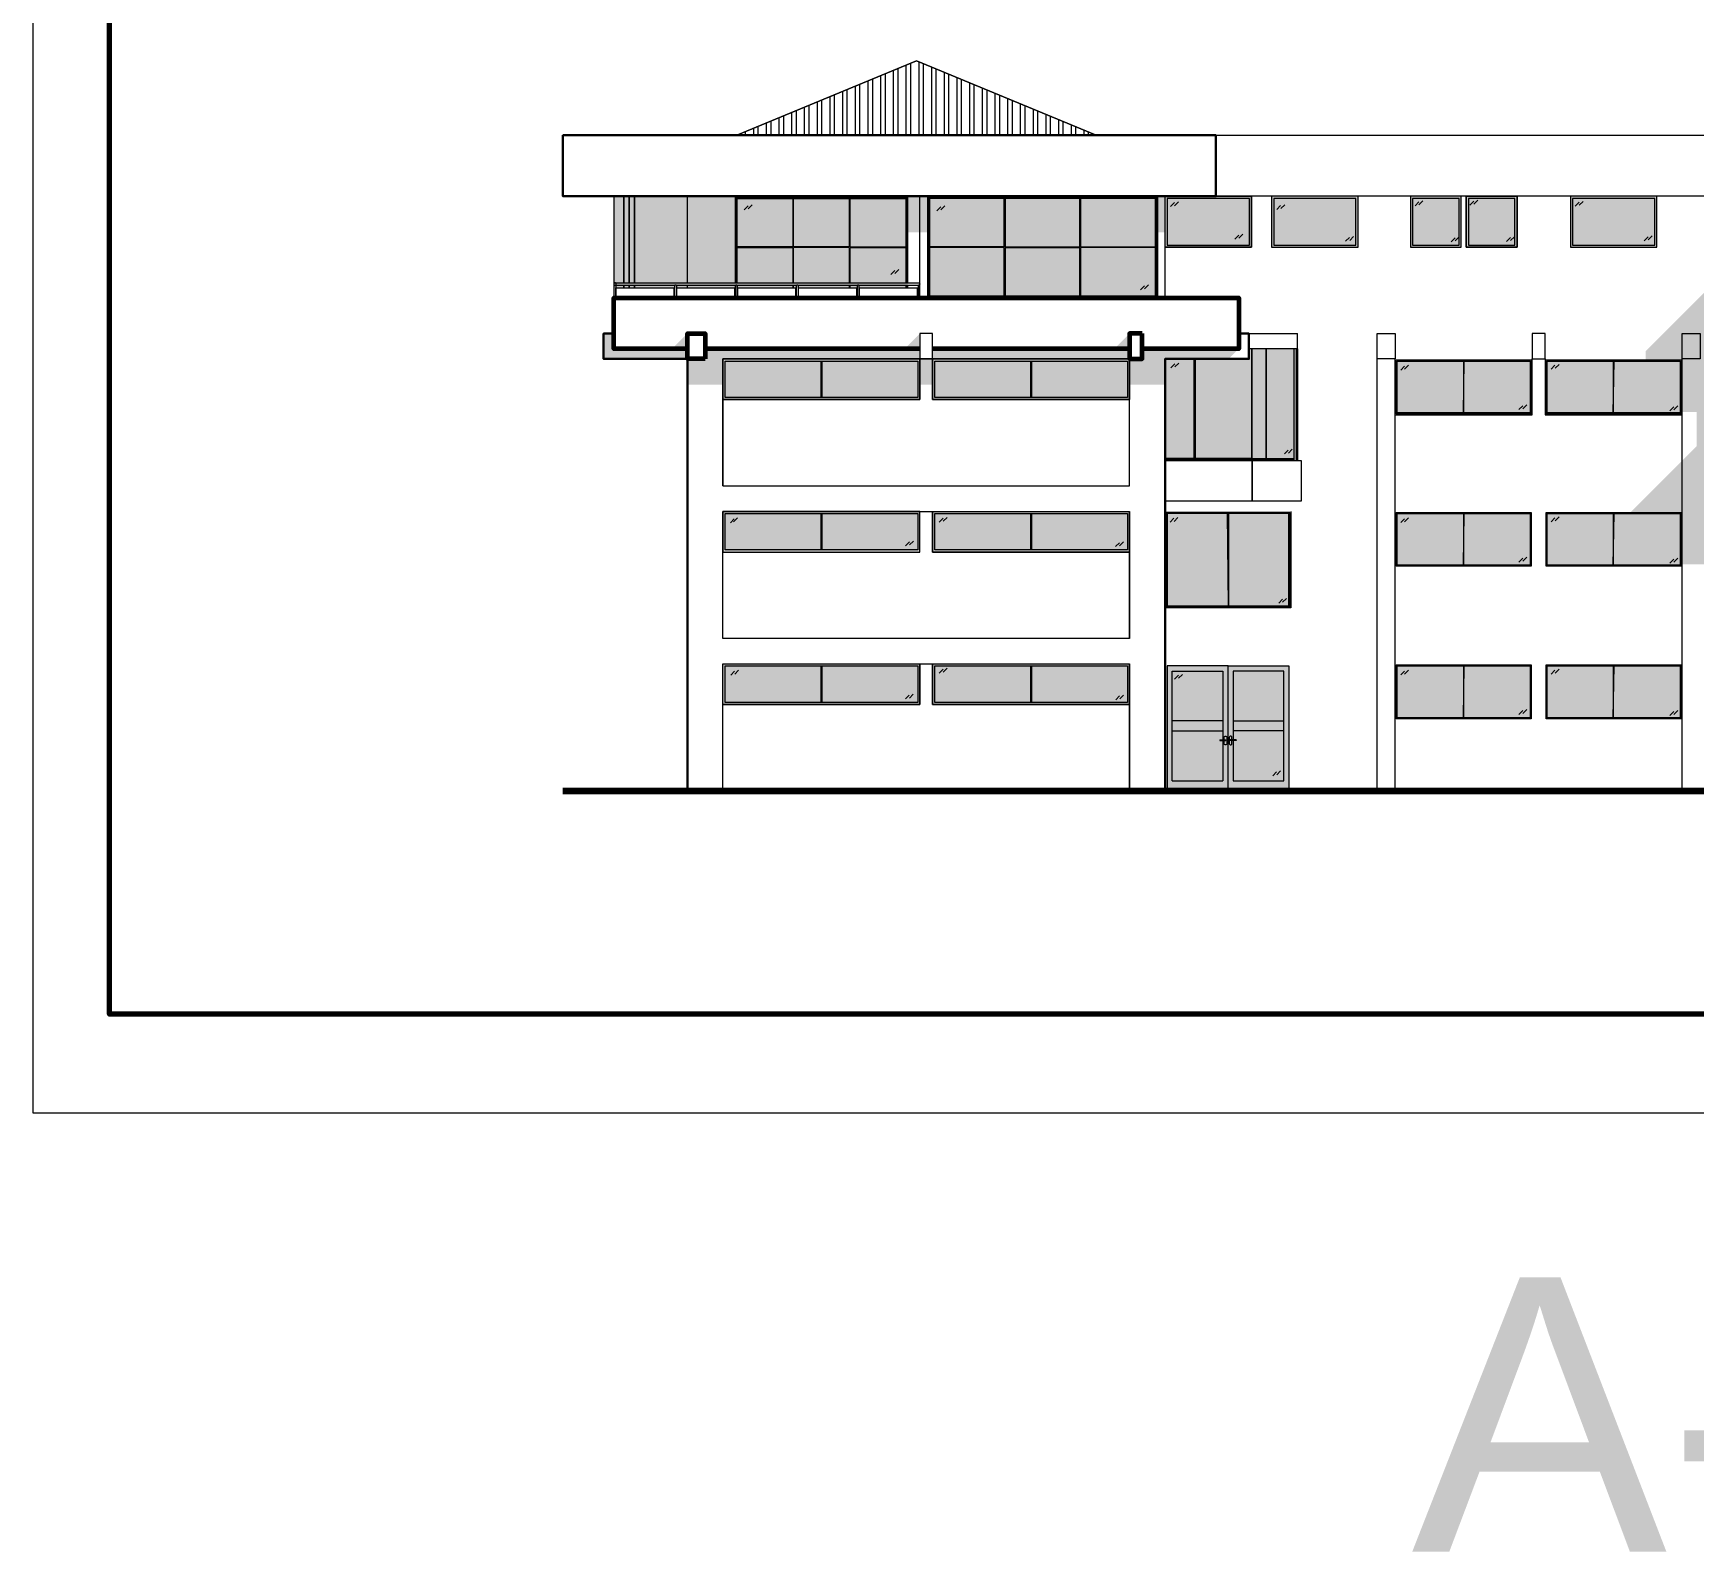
# Model space of a CAD drawing. Header units: inches. Extents: x 140 to 978, y -82 to 38.
# Drawn here: x 748.4 to 781.07, y -81.6 to -51.73 of the extents above; entities that cross this region are included whole.
import ezdxf

# ---------------------------------------------------------------- set-up
doc = ezdxf.new("R2010")
doc.units = ezdxf.units.IN
doc.header["$MEASUREMENT"] = 0
for name, color, linetype, lineweight in [('UNSAAC CUBIERTAS', 22, 'Continuous', 0), ('UNSAAC- ROTULO', 7, 'Continuous', 60), ('UNSAAC-FACHADA (1ER PLANOTYTY', 20, 'Continuous', 60), ('UNSAAC-FACHADA(2DO PLANO)', 7, 'Continuous', 30), ('UNSAAC-LINEA 0.00', 251, 'Continuous', 0), ('UNSAAC-MUEBLE', 254, 'Continuous', 0), ('UNSAAC-SOMBRA', 5, 'Continuous', 0), ('UNSAAC-TEXTOS', 250, 'Continuous', 0), ('UNSAAC-TEXTURAS', 250, 'Continuous', 0), ('UNSAAC-VARIOS', 30, 'Continuous', 0), ('UNSAAC-VIDRIO', 150, 'Continuous', 30)]:
    doc.layers.add(name, color=color, linetype=linetype, lineweight=lineweight)
doc.styles.get("Standard").update_dxf_attribs({"font": 'arial.ttf'})
pattern_1 = [(37.5, (-344.074532, 0.14547), (-0.00062993358, 0.0192682377), [0, -0.0152, 0, -0.017, 0, -0.01625]), (7.5, (-344.074532, 0.14547), (0.01769776705, 0.02822146065), [0, -0.0082, 0, -0.0137, 0, -0.00525]), (327.5, (-344.086832, 0.14547), (0.03114141862, 5.659054e-05), [0, -0.005, 0, -0.018, 0, -0.0235]), (317.5, (-344.086832, 0.14547), (0.03006126605, 0.00877675565), [0, -0.0025, 0, -0.0118, 0, -0.0135])]
pattern_2 = [(37.5, (-8.997555, 0), (-0.0009449004, 0.02890235654), [0, -0.0228, 0, -0.0255, 0, -0.024375]), (7.5, (-8.997555, 0), (0.0265466506, 0.042332191), [0, -0.0123, 0, -0.02055, 0, -0.007875]), (327.5, (-9.016005, 0), (0.0467121279, 8.48858e-05), [0, -0.0075, 0, -0.027, 0, -0.03525]), (317.5, (-9.016005, 0), (0.045091899, 0.0131651335), [0, -0.00375, 0, -0.0177, 0, -0.02025])]

msp = doc.modelspace()

# ---------------------------------------------------------------- hatches: boundary and pattern name
at = {"layer": 'UNSAAC CUBIERTAS'}
h = msp.add_hatch(dxfattribs=at)
h.set_pattern_fill('STEEL', color=256, scale=2, angle=225, style=0)
h.set_pattern_definition([(270, (534.07388, -97.26068), (0.25, -6e-17), []), (270, (534.16227, -97.34907), (0.25, -6e-17), [])])
h.paths.add_polyline_path([(765.774, -52.271), (762.238, -53.735), (769.309, -53.735)])
h.paths.add_polyline_path([(790.067, -52.286), (786.569, -53.735), (793.565, -53.735)])
at = {"layer": 'UNSAAC-LINEA 0.00', "lineweight": 13}
h = msp.add_hatch(color=256, dxfattribs=at)
h.dxf.hatch_style = 1
h.set_gradient(color1=(230, 240, 249), color2=(251, 252, 254), name='HEMISPHERICAL')
h.paths.add_polyline_path([(765.604, -56.735), (759.817, -56.735), (759.817, -54.935), (765.604, -54.935)])
h.paths.add_polyline_path([(770.517, -56.935), (765.991, -56.935), (765.991, -54.935), (770.517, -54.935)])
h = msp.add_hatch(color=256, dxfattribs=at)
h.dxf.hatch_style = 1
h.set_gradient(color1=(230, 240, 249), color2=(251, 252, 254), name='HEMISPHERICAL')
h.paths.add_polyline_path([(766.092, -58.135), (769.967, -58.135), (769.967, -58.935), (766.092, -58.935)])
h.paths.add_polyline_path([(765.842, -58.935), (761.967, -58.935), (761.967, -58.135), (765.842, -58.135)])
h = msp.add_hatch(color=256, dxfattribs=at)
h.dxf.hatch_style = 1
h.set_gradient(color1=(230, 240, 249), color2=(251, 252, 254), name='HEMISPHERICAL')
h.paths.add_polyline_path([(765.842, -61.135), (761.967, -61.135), (761.967, -61.935), (765.842, -61.935)])
h.paths.add_polyline_path([(769.967, -61.935), (766.092, -61.935), (766.092, -61.135), (769.967, -61.135)])
h = msp.add_hatch(color=256, dxfattribs=at)
h.dxf.hatch_style = 1
h.set_gradient(color1=(230, 240, 249), color2=(251, 252, 254), name='HEMISPHERICAL')
h.paths.add_polyline_path([(770.688, -63.014), (773.121, -63.014), (773.121, -61.156), (770.688, -61.156)])
h = msp.add_hatch(color=256, dxfattribs=at)
h.dxf.hatch_style = 1
h.set_gradient(color1=(230, 240, 249), color2=(251, 252, 254), name='HEMISPHERICAL')
h.paths.add_polyline_path([(766.092, -64.135), (769.967, -64.135), (769.967, -64.935), (766.092, -64.935)])
h.paths.add_polyline_path([(765.842, -64.935), (761.967, -64.935), (761.967, -64.135), (765.842, -64.135)])
h = msp.add_hatch(color=256, dxfattribs=at)
h.dxf.hatch_style = 1
h.set_gradient(color1=(230, 240, 249), color2=(251, 252, 254), name='HEMISPHERICAL')
h.paths.add_polyline_path([(773.102, -66.635), (770.707, -66.635), (770.707, -64.175), (773.102, -64.175)])
at = {"layer": 'UNSAAC-SOMBRA', "ltscale": 0.5}
h = msp.add_hatch(dxfattribs=at)
h.set_pattern_fill('AR-SAND', color=256, scale=0.015, style=0)
h.set_pattern_definition(pattern_2)
h.paths.add_polyline_path([(780.124, -57.978), (780.124, -59.178), (781.124, -59.178), (781.124, -59.853), (784.042, -56.935), (785.367, -56.935), (785.367, -54.935), (784.367, -54.935), (784.367, -53.735)])
h = msp.add_hatch(dxfattribs=at)
h.set_pattern_fill('AR-SAND', color=256, scale=0.015, style=0)
h.set_pattern_definition(pattern_2)
h.paths.add_polyline_path([(770.667, -54.935), (770.667, -55.645), (759.817, -55.645), (759.817, -54.935)])
h = msp.add_hatch(dxfattribs=at)
h.set_pattern_fill('AR-SAND', color=256, scale=0.015, style=0)
h.set_pattern_definition(pattern_2)
h.paths.add_polyline_path([(781.299, -62.378), (781.649, -62.378), (781.649, -66.635), (785.367, -66.635), (785.367, -58.135), (783.717, -58.135), (783.717, -57.635), (784.042, -57.635), (784.042, -56.935), (779.799, -61.178), (779.799, -62.178), (781.299, -62.178)])
h = msp.add_hatch(dxfattribs=at)
h.set_pattern_fill('AR-SAND', color=256, scale=0.015, style=0)
h.set_pattern_definition(pattern_2)
h.paths.add_polyline_path([(759.817, -57.935), (759.817, -57.635), (759.617, -57.635), (759.617, -58.135), (761.267, -58.135), (761.267, -58.66), (761.285, -58.642), (765.135, -58.642), (765.135, -58.842), (765.385, -58.842), (765.585, -58.642), (769.26, -58.642), (769.26, -58.842), (769.61, -58.842), (769.81, -58.642), (770.667, -58.642), (770.667, -58.135), (771.917, -58.135), (772.117, -57.935), (770.217, -57.935), (770.217, -58.135), (769.967, -58.135), (769.967, -57.635), (769.667, -57.935), (766.092, -57.935), (766.092, -58.135), (765.842, -58.135), (765.842, -57.635), (765.542, -57.935), (761.617, -57.935), (761.617, -58.135), (761.267, -58.135), (761.267, -57.635), (760.967, -57.935)])
at = {"layer": 'UNSAAC-TEXTURAS', "ltscale": 0.5}
h = msp.add_hatch(dxfattribs=at)
h.set_pattern_fill('AR-SAND', color=256, scale=0.01, style=0)
h.set_pattern_definition(pattern_1)
h.paths.add_polyline_path([(768.815, -56.66), (768.818, -56.648), (768.818, -56.648), (768.815, -56.65)])
h = msp.add_hatch(dxfattribs=at)
h.set_pattern_fill('AR-SAND', color=256, scale=0.01, style=0)
h.set_pattern_definition(pattern_1)
h.paths.add_polyline_path([(768.815, -56.673), (768.815, -56.682), (768.821, -56.682), (768.823, -56.679), (768.824, -56.679), (768.818, -56.673)])
h = msp.add_hatch(dxfattribs=at)
h.set_pattern_fill('AR-SAND', color=256, scale=0.01, style=0)
h.set_pattern_definition(pattern_1)
h.paths.add_polyline_path([(768.821, -56.682), (768.815, -56.682), (768.815, -56.685), (768.817, -56.683)])
h = msp.add_hatch(dxfattribs=at)
h.set_pattern_fill('AR-SAND', color=256, scale=0.01, style=0)
h.set_pattern_definition(pattern_1)
h.paths.add_polyline_path([(768.821, -56.645), (768.818, -56.648), (768.818, -56.648), (768.827, -56.639)])
h = msp.add_hatch(dxfattribs=at)
h.set_pattern_fill('AR-SAND', color=256, scale=0.01, style=0)
h.set_pattern_definition(pattern_1)
h.paths.add_polyline_path([(768.84, -56.685), (768.831, -56.683), (768.831, -56.686)])
h = msp.add_hatch(dxfattribs=at)
h.set_pattern_fill('AR-SAND', color=256, scale=0.01, style=0)
h.set_pattern_definition(pattern_1)
h.paths.add_polyline_path([(768.848, -56.683), (768.84, -56.685), (768.848, -56.685)])
h = msp.add_hatch(dxfattribs=at)
h.set_pattern_fill('AR-SAND', color=256, scale=0.01, style=0)
h.set_pattern_definition(pattern_1)
h.paths.add_polyline_path([(768.852, -56.682), (768.848, -56.683), (768.848, -56.685), (768.849, -56.685)])
h = msp.add_hatch(dxfattribs=at)
h.set_pattern_fill('AR-SAND', color=256, scale=0.01, style=0)
h.set_pattern_definition(pattern_1)
h.paths.add_polyline_path([(768.857, -56.683), (768.856, -56.682), (768.857, -56.687)])
h = msp.add_hatch(dxfattribs=at)
h.set_pattern_fill('AR-SAND', color=256, scale=0.01, style=0)
h.set_pattern_definition(pattern_1)
h.paths.add_polyline_path([(770.041, -56.682), (770.045, -56.686), (770.045, -56.683)])
h = msp.add_hatch(dxfattribs=at)
h.set_pattern_fill('AR-SAND', color=256, scale=0.01, style=0)
h.set_pattern_definition(pattern_1)
h.paths.add_polyline_path([(771.243, -56.683), (771.243, -56.686), (771.245, -56.694), (771.245, -56.685)])
h = msp.add_hatch(dxfattribs=at)
h.set_pattern_fill('AR-SAND', color=256, scale=0.01, style=0)
h.set_pattern_definition(pattern_1)
h.paths.add_polyline_path([(772.437, -56.682), (772.441, -56.686), (772.441, -56.683)])
h = msp.add_hatch(dxfattribs=at)
h.set_pattern_fill('AR-SAND', color=256, scale=0.01, style=0)
h.set_pattern_definition(pattern_1)
h.paths.add_polyline_path([(772.441, -56.683), (772.441, -56.686), (772.443, -56.694), (772.443, -56.685)])
h = msp.add_hatch(dxfattribs=at)
h.set_pattern_fill('AR-SAND', color=256, scale=0.01, style=0)
h.set_pattern_definition(pattern_1)
h.paths.add_polyline_path([(773.635, -56.682), (773.638, -56.686), (773.638, -56.683)])
h = msp.add_hatch(dxfattribs=at)
h.set_pattern_fill('AR-SAND', color=256, scale=0.01, style=0)
h.set_pattern_definition(pattern_1)
h.paths.add_polyline_path([(773.638, -56.683), (773.638, -56.686), (773.641, -56.694), (773.641, -56.685)])
h = msp.add_hatch(dxfattribs=at)
h.set_pattern_fill('AR-SAND', color=256, scale=0.01, style=0)
h.set_pattern_definition(pattern_1)
h.paths.add_polyline_path([(774.814, -56.635), (774.826, -56.639), (774.839, -56.639), (774.839, -56.635)])
h = msp.add_hatch(dxfattribs=at)
h.set_pattern_fill('AR-SAND', color=256, scale=0.01, style=0)
h.set_pattern_definition(pattern_1)
h.paths.add_polyline_path([(774.839, -56.682), (774.833, -56.682), (774.836, -56.683), (774.839, -56.685)])
h = msp.add_hatch(dxfattribs=at)
h.set_pattern_fill('AR-SAND', color=256, scale=0.01, style=0)
h.set_pattern_definition(pattern_1)
h.paths.add_polyline_path([(774.839, -56.66), (774.839, -56.648), (774.835, -56.648)])
h = msp.add_hatch(dxfattribs=at)
h.set_pattern_fill('AR-SAND', color=256, scale=0.01, style=0)
h.set_pattern_definition(pattern_1)
h.paths.add_polyline_path([(779.671, -56.682), (779.665, -56.682), (779.665, -56.685), (779.667, -56.683)])
h = msp.add_hatch(dxfattribs=at)
h.set_pattern_fill('AR-SAND', color=256, scale=0.01, style=0)
h.set_pattern_definition(pattern_1)
h.paths.add_polyline_path([(779.697, -56.683), (779.697, -56.686), (779.7, -56.694), (779.7, -56.685)])
h = msp.add_hatch(dxfattribs=at)
h.set_pattern_fill('AR-SAND', color=256, scale=0.01, style=0)
h.set_pattern_definition(pattern_1)
h.paths.add_polyline_path([(771.255, -56.894), (771.245, -56.894), (771.245, -56.914), (771.255, -56.914)])
h = msp.add_hatch(dxfattribs=at)
h.set_pattern_fill('AR-SAND', color=256, scale=0.01, style=0)
h.set_pattern_definition(pattern_1)
h.paths.add_polyline_path([(768.815, -57.222), (768.815, -57.218), (768.765, -57.218), (768.765, -57.222)])
h = msp.add_hatch(dxfattribs=at)
h.set_pattern_fill('AR-SAND', color=256, scale=0.01, style=0)
h.set_pattern_definition(pattern_1)
h.paths.add_polyline_path([(780.946, -65.63), (780.945, -65.63), (780.945, -65.64), (780.946, -65.64)])
h = msp.add_hatch(dxfattribs=at)
h.set_pattern_fill('AR-SAND', color=256, scale=0.01, style=0)
h.set_pattern_definition(pattern_1)
h.paths.add_polyline_path([(781.003, -65.687), (781.002, -65.686), (781.002, -65.7), (781.003, -65.697)])
at = {"layer": 'UNSAAC-VIDRIO', "ltscale": 2.5}
h = msp.add_hatch(color=256, dxfattribs=at)
h.dxf.hatch_style = 1
h.set_gradient(color1=(230, 240, 249), color2=(251, 252, 254), name='HEMISPHERICAL')
h.paths.add_polyline_path([(772.762, -55.935), (774.462, -55.935), (774.462, -54.935), (772.762, -54.935)])
h.paths.add_polyline_path([(775.492, -55.935), (776.492, -55.935), (776.492, -54.935), (775.492, -54.935)])
h.paths.add_polyline_path([(772.367, -55.935), (770.667, -55.935), (770.667, -54.935), (772.367, -54.935)])
h = msp.add_hatch(color=256, dxfattribs=at)
h.dxf.hatch_style = 1
h.set_gradient(color1=(230, 240, 249), color2=(251, 252, 254), name='HEMISPHERICAL')
h.paths.add_polyline_path([(776.592, -54.935), (777.592, -54.935), (777.592, -55.935), (776.592, -55.935)])
h.paths.add_polyline_path([(778.642, -55.935), (780.342, -55.935), (780.342, -54.935), (778.642, -54.935)])
h = msp.add_hatch(color=256, dxfattribs=at)
h.dxf.hatch_style = 1
h.set_gradient(color1=(230, 240, 249), color2=(251, 252, 254), name='HEMISPHERICAL')
h.paths.add_polyline_path([(773.257, -57.935), (772.317, -57.935), (772.317, -58.135), (770.667, -58.135), (770.667, -60.114), (773.257, -60.114)])
h = msp.add_hatch(color=256, dxfattribs=at)
h.dxf.hatch_style = 1
h.set_gradient(color1=(230, 240, 249), color2=(251, 252, 254), name='HEMISPHERICAL')
h.paths.add_polyline_path([(775.213, -58.156), (777.871, -58.156), (777.871, -59.214), (775.213, -59.214)])
h.paths.add_polyline_path([(778.163, -58.156), (780.821, -58.156), (780.821, -59.214), (778.163, -59.214)])
h = msp.add_hatch(color=256, dxfattribs=at)
h.dxf.hatch_style = 1
h.set_gradient(color1=(230, 240, 249), color2=(251, 252, 254), name='HEMISPHERICAL')
h.paths.add_polyline_path([(775.213, -61.156), (777.871, -61.156), (777.871, -62.214), (775.213, -62.214)])
h.paths.add_polyline_path([(778.163, -61.156), (780.821, -61.156), (780.821, -62.214), (778.163, -62.214)])
h = msp.add_hatch(color=256, dxfattribs=at)
h.dxf.hatch_style = 1
h.set_gradient(color1=(230, 240, 249), color2=(251, 252, 254), name='HEMISPHERICAL')
h.paths.add_polyline_path([(775.213, -64.156), (777.871, -64.156), (777.871, -65.214), (775.213, -65.214)])
h.paths.add_polyline_path([(778.163, -64.156), (780.821, -64.156), (780.821, -65.214), (778.163, -65.214)])

# ---------------------------------------------------------------- linework, layer by layer
at = {"layer": 'UNSAAC CUBIERTAS'}
for p, q in [((762.238, -53.735), (765.774, -52.271)), ((765.774, -52.271), (769.309, -53.735))]:
    msp.add_line(p, q, dxfattribs=at)
msp.add_lwpolyline([(765.774, -52.271), (762.238, -53.735), (769.309, -53.735)], close=True, dxfattribs=at)
at = {"layer": 'UNSAAC- ROTULO', "color": 5, "lineweight": 0, "flags": 128}
msp.add_lwpolyline([(748.395, -27.226), (812.895, -27.226), (812.895, -72.976), (748.395, -72.976)], close=True, dxfattribs=at)
at = {"layer": 'UNSAAC- ROTULO', "lineweight": 70, "flags": 128}
msp.add_lwpolyline([(749.895, -28.276), (811.395, -28.276), (811.395, -71.026), (749.895, -71.026)], close=True, dxfattribs=at)
at = {"layer": 'UNSAAC-FACHADA (1ER PLANOTYTY'}
for points in [[(761.267, -57.935), (759.817, -57.935), (759.817, -56.935), (772.117, -56.935), (772.117, -57.935), (770.217, -57.935)], [(765.842, -57.935), (761.617, -57.935)], [(769.967, -57.935), (766.092, -57.935)]]:
    msp.add_lwpolyline(points, dxfattribs=at)
for points in [[(761.617, -58.135), (761.267, -58.135), (761.267, -57.635), (761.617, -57.635)], [(770.217, -57.635), (769.967, -57.635), (769.967, -58.135), (770.217, -58.135)]]:
    msp.add_lwpolyline(points, close=True, dxfattribs=at)
at = {"layer": 'UNSAAC-FACHADA(2DO PLANO)'}
msp.add_lwpolyline([(758.817, -53.735), (771.667, -53.735), (771.667, -54.935), (758.817, -54.935)], close=True, dxfattribs=at)
for points in [[(759.817, -57.635), (759.617, -57.635), (759.617, -58.135), (761.267, -58.135), (761.267, -66.635)], [(772.117, -57.635), (772.317, -57.635), (772.317, -58.135), (770.667, -58.135), (770.667, -66.635)]]:
    msp.add_lwpolyline(points, dxfattribs=at)
at = {"layer": 'UNSAAC-LINEA 0.00', "lineweight": 13}
for p, q in [((760.017, -56.635), (760.017, -54.935)), ((760.123, -56.635), (760.123, -54.935)), ((760.123, -56.635), (760.123, -54.935)), ((760.229, -56.635), (760.229, -54.935)), ((760.229, -56.635), (760.229, -54.935)), ((761.267, -56.635), (761.267, -54.935)), ((762.204, -54.935), (762.204, -56.635)), ((762.225, -56.635), (762.225, -54.956)), ((762.225, -54.956), (765.583, -54.956)), ((762.245, -55.928), (762.245, -54.976)), ((762.245, -54.976), (763.341, -54.976)), ((763.356, -54.976), (763.341, -54.976)), ((763.341, -54.976), (763.341, -55.928)), ((763.356, -54.976), (764.452, -54.976)), ((763.356, -55.928), (763.356, -54.976)), ((764.467, -54.976), (764.452, -54.976)), ((764.452, -54.976), (764.452, -55.928)), ((764.467, -54.976), (765.563, -54.976)), ((764.467, -55.928), (764.467, -54.976)), ((765.563, -54.976), (765.563, -55.928)), ((765.583, -54.956), (765.583, -56.635)), ((765.604, -56.635), (765.604, -54.935)), ((766.012, -54.956), (766.012, -56.914)), ((770.496, -54.956), (766.012, -54.956)), ((767.503, -54.976), (766.032, -54.976)), ((766.032, -54.976), (766.032, -55.928)), ((767.503, -55.928), (767.503, -54.976)), ((767.503, -54.976), (767.518, -54.976)), ((768.99, -54.976), (767.518, -54.976)), ((767.518, -54.976), (767.518, -55.928)), ((768.99, -55.928), (768.99, -54.976)), ((768.99, -54.976), (769.005, -54.976)), ((770.476, -54.976), (769.005, -54.976)), ((769.005, -54.976), (769.005, -55.928)), ((770.476, -55.928), (770.476, -54.976)), ((770.496, -56.914), (770.496, -54.956)), ((772.326, -55.894), (772.326, -54.976)), ((772.367, -55.935), (772.367, -54.935)), ((772.762, -54.935), (772.762, -55.935)), ((772.803, -54.976), (772.803, -55.894)), ((774.421, -55.894), (774.421, -54.976)), ((774.462, -55.935), (774.462, -54.935)), ((775.492, -54.935), (775.492, -55.935)), ((776.451, -54.976), (775.533, -54.976)), ((775.533, -54.976), (775.533, -55.894)), ((776.451, -55.894), (776.451, -54.976)), ((776.492, -55.935), (776.492, -54.935)), ((776.592, -54.935), (776.592, -55.935)), ((777.551, -54.976), (776.633, -54.976)), ((776.633, -54.976), (776.633, -55.894)), ((777.551, -55.894), (777.551, -54.976)), ((777.592, -55.935), (777.592, -54.935)), ((778.642, -54.935), (778.642, -55.935)), ((780.301, -54.976), (778.683, -54.976)), ((778.683, -54.976), (778.683, -55.894)), ((780.301, -55.894), (780.301, -54.976)), ((780.342, -55.935), (780.342, -54.935)), ((763.341, -55.928), (762.245, -55.928)), ((762.245, -55.928), (762.245, -55.943)), ((762.245, -56.635), (762.245, -55.943)), ((762.245, -55.943), (763.341, -55.943)), ((763.341, -55.943), (763.341, -56.635)), ((764.452, -55.928), (763.356, -55.928)), ((763.356, -56.635), (763.356, -55.943)), ((764.452, -55.943), (763.356, -55.943)), ((764.452, -55.943), (764.452, -56.635)), ((764.467, -55.928), (765.563, -55.928)), ((764.467, -56.635), (764.467, -55.943)), ((764.467, -55.943), (765.563, -55.943)), ((765.563, -55.943), (765.563, -55.928)), ((765.563, -55.943), (765.563, -56.635)), ((767.503, -55.928), (766.032, -55.928)), ((766.032, -55.943), (766.032, -55.928)), ((766.032, -55.943), (766.032, -56.894)), ((767.503, -55.943), (766.032, -55.943)), ((767.503, -56.894), (767.503, -55.943)), ((767.518, -55.928), (768.99, -55.928)), ((767.518, -55.943), (768.99, -55.943)), ((767.518, -55.943), (767.518, -56.894)), ((768.99, -56.894), (768.99, -55.943)), ((769.005, -55.928), (770.476, -55.928)), ((770.476, -55.943), (769.005, -55.943)), ((769.005, -55.943), (769.005, -56.894)), ((770.476, -55.928), (770.476, -55.943)), ((770.476, -56.894), (770.476, -55.943)), ((770.667, -55.935), (772.367, -55.935)), ((770.708, -55.894), (772.326, -55.894)), ((772.762, -55.935), (774.462, -55.935)), ((772.803, -55.894), (774.421, -55.894)), ((775.492, -55.935), (776.492, -55.935)), ((775.533, -55.894), (776.451, -55.894)), ((776.592, -55.935), (777.592, -55.935)), ((776.633, -55.894), (777.551, -55.894)), ((778.642, -55.935), (780.342, -55.935)), ((778.683, -55.894), (780.301, -55.894)), ((759.817, -56.635), (759.817, -56.639)), ((759.817, -56.635), (765.841, -56.635)), ((759.817, -56.639), (759.817, -56.648)), ((759.82, -56.648), (759.817, -56.66)), ((759.817, -56.648), (759.817, -56.66)), ((759.817, -56.66), (759.82, -56.673)), ((759.817, -56.66), (759.817, -56.673)), ((759.817, -56.673), (759.817, -56.682)), ((759.817, -56.682), (759.817, -56.685)), ((759.817, -56.685), (759.819, -56.683)), ((759.817, -56.685), (759.817, -56.935)), ((759.819, -56.683), (759.823, -56.682)), ((759.83, -56.639), (759.82, -56.648)), ((759.82, -56.673), (759.83, -56.682)), ((759.823, -56.682), (759.826, -56.679)), ((759.826, -56.679), (759.827, -56.679)), ((759.842, -56.635), (759.83, -56.639)), ((759.83, -56.682), (759.842, -56.685)), ((759.855, -56.639), (759.842, -56.635)), ((759.842, -56.685), (759.855, -56.682)), ((759.842, -56.685), (759.842, -56.685)), ((759.842, -56.685), (759.842, -56.685)), ((759.864, -56.648), (759.855, -56.639)), ((759.855, -56.682), (759.864, -56.673)), ((759.86, -56.683), (759.86, -56.935)), ((759.86, -56.685), (761.015, -56.685)), ((759.862, -56.735), (761.005, -56.735)), ((759.862, -56.935), (759.862, -56.735)), ((759.867, -56.66), (759.864, -56.648)), ((759.864, -56.673), (759.867, -56.66)), ((760.017, -56.735), (760.017, -56.685)), ((760.123, -56.735), (760.123, -56.685)), ((760.123, -56.735), (760.123, -56.685)), ((760.229, -56.735), (760.229, -56.685)), ((760.229, -56.735), (760.229, -56.685)), ((761.005, -56.935), (761.005, -56.735)), ((761.015, -56.685), (761.017, -56.683)), ((761.015, -56.685), (761.015, -56.935)), ((761.017, -56.683), (761.021, -56.682)), ((761.021, -56.682), (761.024, -56.679)), ((761.024, -56.679), (761.032, -56.677)), ((761.032, -56.677), (761.041, -56.679)), ((761.041, -56.679), (761.044, -56.682)), ((761.044, -56.682), (761.048, -56.683)), ((761.048, -56.683), (761.05, -56.685)), ((761.05, -56.685), (761.05, -56.935)), ((761.05, -56.685), (762.213, -56.685)), ((761.06, -56.735), (762.203, -56.735)), ((761.06, -56.935), (761.06, -56.735)), ((761.267, -56.735), (761.267, -56.685)), ((762.203, -56.935), (762.203, -56.735)), ((762.204, -56.685), (762.204, -56.935)), ((762.213, -56.685), (762.215, -56.683)), ((762.213, -56.685), (762.213, -56.935)), ((762.215, -56.683), (762.219, -56.682)), ((762.219, -56.682), (762.221, -56.679)), ((762.221, -56.679), (762.23, -56.677)), ((762.23, -56.677), (762.239, -56.679)), ((762.239, -56.679), (762.242, -56.682)), ((762.242, -56.682), (762.245, -56.683)), ((762.245, -56.683), (762.248, -56.685)), ((762.248, -56.685), (762.248, -56.935)), ((762.248, -56.685), (763.41, -56.685)), ((762.258, -56.735), (763.4, -56.735)), ((762.258, -56.935), (762.258, -56.735)), ((763.341, -56.685), (763.341, -56.735)), ((763.356, -56.735), (763.356, -56.685)), ((763.4, -56.935), (763.4, -56.735)), ((763.41, -56.685), (763.413, -56.683)), ((763.41, -56.685), (763.41, -56.935)), ((763.413, -56.683), (763.417, -56.682)), ((763.417, -56.682), (763.419, -56.679)), ((763.419, -56.679), (763.428, -56.677)), ((763.428, -56.677), (763.437, -56.679)), ((763.437, -56.679), (763.439, -56.682)), ((763.439, -56.682), (763.443, -56.683)), ((763.443, -56.683), (763.445, -56.685)), ((763.445, -56.685), (763.445, -56.935)), ((763.445, -56.685), (764.608, -56.685)), ((763.455, -56.735), (764.598, -56.735)), ((763.455, -56.935), (763.455, -56.735)), ((764.452, -56.685), (764.452, -56.735)), ((764.467, -56.735), (764.467, -56.685)), ((764.598, -56.935), (764.598, -56.735)), ((764.608, -56.685), (764.611, -56.683)), ((764.608, -56.685), (764.608, -56.935)), ((764.611, -56.683), (764.614, -56.682)), ((764.614, -56.682), (764.617, -56.679)), ((764.617, -56.679), (764.626, -56.677)), ((764.626, -56.677), (764.635, -56.679)), ((764.635, -56.679), (764.637, -56.682)), ((764.637, -56.682), (764.641, -56.683)), ((764.641, -56.683), (764.643, -56.685)), ((764.643, -56.685), (764.643, -56.935)), ((764.643, -56.685), (765.806, -56.685)), ((764.653, -56.735), (765.796, -56.735)), ((764.653, -56.935), (764.653, -56.735)), ((765.563, -56.685), (765.563, -56.735)), ((765.583, -56.685), (765.583, -56.735)), ((765.604, -56.735), (765.604, -56.685)), ((765.796, -56.935), (765.796, -56.735)), ((765.806, -56.685), (765.808, -56.683)), ((765.806, -56.685), (765.806, -56.935)), ((765.808, -56.683), (765.812, -56.682)), ((765.812, -56.682), (765.815, -56.679)), ((765.815, -56.679), (765.824, -56.677)), ((765.824, -56.677), (765.832, -56.679)), ((765.832, -56.679), (765.835, -56.682)), ((765.835, -56.682), (765.839, -56.683)), ((765.839, -56.683), (765.841, -56.685)), ((765.841, -56.66), (765.841, -56.66)), ((765.841, -56.66), (765.841, -56.661)), ((759.842, -56.935), (759.842, -56.935)), ((759.842, -56.935), (759.842, -56.935)), ((762.258, -56.894), (762.248, -56.894)), ((762.258, -56.914), (762.248, -56.914)), ((763.41, -56.894), (763.4, -56.894)), ((763.41, -56.914), (763.4, -56.914)), ((763.455, -56.894), (763.445, -56.894)), ((763.455, -56.914), (763.445, -56.914)), ((764.608, -56.894), (764.598, -56.894)), ((764.608, -56.914), (764.598, -56.914)), ((764.653, -56.894), (764.643, -56.894)), ((764.653, -56.914), (764.643, -56.914)), ((766.012, -56.914), (770.496, -56.914)), ((766.032, -56.894), (767.503, -56.894)), ((767.518, -56.894), (767.503, -56.894)), ((767.518, -56.894), (768.99, -56.894)), ((769.005, -56.894), (768.99, -56.894)), ((769.005, -56.894), (770.476, -56.894)), ((772.317, -57.635), (773.271, -57.635)), ((773.271, -57.935), (773.271, -57.635)), ((761.967, -60.635), (761.967, -58.135)), ((765.842, -58.935), (765.842, -58.135)), ((766.092, -58.135), (766.092, -58.935)), ((771.241, -60.094), (771.241, -58.135)), ((771.256, -58.135), (771.256, -60.094)), ((773.271, -57.935), (772.317, -57.935)), ((772.65, -57.935), (772.65, -60.094)), ((772.661, -60.094), (772.661, -57.935)), ((773.202, -57.935), (773.202, -60.114)), ((773.242, -57.935), (773.242, -60.114)), ((773.253, -60.114), (773.253, -57.935)), ((773.257, -60.114), (773.257, -57.935)), ((773.271, -57.935), (773.271, -60.114)), ((762.008, -58.894), (762.008, -58.176)), ((762.008, -58.176), (763.897, -58.176)), ((763.897, -58.894), (763.897, -58.176)), ((763.897, -58.176), (763.912, -58.176)), ((763.912, -58.176), (763.912, -58.894)), ((763.912, -58.176), (765.801, -58.176)), ((765.801, -58.176), (765.801, -58.894)), ((766.133, -58.894), (766.133, -58.176)), ((766.133, -58.176), (768.022, -58.176)), ((768.022, -58.894), (768.022, -58.176)), ((768.022, -58.176), (768.037, -58.176)), ((768.037, -58.176), (768.037, -58.894)), ((768.037, -58.176), (769.926, -58.176)), ((769.926, -58.176), (769.926, -58.894)), ((761.967, -58.935), (765.842, -58.935)), ((763.897, -58.894), (762.008, -58.894)), ((763.912, -58.894), (763.897, -58.894)), ((765.801, -58.894), (763.912, -58.894)), ((766.092, -58.935), (769.967, -58.935)), ((768.022, -58.894), (766.133, -58.894)), ((768.037, -58.894), (768.022, -58.894)), ((769.926, -58.894), (768.037, -58.894)), ((771.241, -60.094), (770.667, -60.094)), ((772.381, -60.114), (770.667, -60.114)), ((771.256, -60.094), (771.241, -60.094)), ((772.381, -60.094), (771.256, -60.094)), ((772.381, -60.094), (772.65, -60.094)), ((772.381, -60.114), (773.202, -60.114)), ((772.65, -60.094), (772.661, -60.094)), ((772.661, -60.094), (773.202, -60.094)), ((773.202, -60.114), (773.202, -60.135)), ((773.242, -60.114), (773.242, -60.135)), ((773.242, -60.114), (773.257, -60.114)), ((773.271, -60.114), (773.271, -60.135)), ((770.667, -60.135), (772.381, -60.135)), ((772.381, -60.135), (773.342, -60.135)), ((762.008, -61.894), (762.008, -61.176)), ((762.008, -61.176), (763.897, -61.176)), ((763.897, -61.894), (763.897, -61.176)), ((763.897, -61.176), (763.912, -61.176)), ((763.912, -61.176), (763.912, -61.894)), ((763.912, -61.176), (765.801, -61.176)), ((765.801, -61.176), (765.801, -61.894)), ((765.842, -61.935), (765.842, -61.135)), ((766.092, -61.135), (766.092, -61.935)), ((766.133, -61.894), (766.133, -61.176)), ((766.133, -61.176), (768.022, -61.176)), ((768.022, -61.894), (768.022, -61.176)), ((768.022, -61.176), (768.037, -61.176)), ((768.037, -61.176), (768.037, -61.894)), ((768.037, -61.176), (769.926, -61.176)), ((769.926, -61.176), (769.926, -61.894)), ((761.967, -61.935), (765.842, -61.935)), ((763.897, -61.894), (762.008, -61.894)), ((763.912, -61.894), (763.897, -61.894)), ((765.801, -61.894), (763.912, -61.894)), ((766.092, -61.935), (769.967, -61.935)), ((768.022, -61.894), (766.133, -61.894)), ((768.037, -61.894), (768.022, -61.894)), ((769.926, -61.894), (768.037, -61.894)), ((762.008, -64.894), (762.008, -64.176)), ((762.008, -64.176), (763.897, -64.176)), ((763.897, -64.894), (763.897, -64.176)), ((763.897, -64.176), (763.912, -64.176)), ((763.912, -64.176), (763.912, -64.894)), ((763.912, -64.176), (765.801, -64.176)), ((765.801, -64.176), (765.801, -64.894)), ((765.842, -64.935), (765.842, -64.135)), ((766.092, -64.135), (766.092, -64.935)), ((766.133, -64.894), (766.133, -64.176)), ((766.133, -64.176), (768.022, -64.176)), ((768.022, -64.894), (768.022, -64.176)), ((768.022, -64.176), (768.037, -64.176)), ((768.037, -64.176), (768.037, -64.894)), ((768.037, -64.176), (769.926, -64.176)), ((769.926, -64.176), (769.926, -64.894)), ((771.905, -64.175), (770.707, -64.175)), ((770.807, -66.435), (770.807, -64.275)), ((770.807, -64.275), (771.805, -64.275)), ((771.805, -64.275), (771.805, -65.63)), ((771.905, -66.635), (771.905, -64.175)), ((771.905, -64.175), (773.102, -64.175)), ((772.005, -64.275), (772.005, -65.63)), ((773.002, -64.275), (772.005, -64.275)), ((773.002, -66.435), (773.002, -64.275)), ((773.102, -64.175), (773.102, -64.275)), ((773.102, -64.275), (773.102, -66.635)), ((761.967, -64.935), (765.842, -64.935)), ((763.897, -64.894), (762.008, -64.894)), ((763.912, -64.894), (763.897, -64.894)), ((765.801, -64.894), (763.912, -64.894)), ((766.092, -64.935), (769.967, -64.935)), ((768.022, -64.894), (766.133, -64.894)), ((768.037, -64.894), (768.022, -64.894)), ((769.926, -64.894), (768.037, -64.894)), ((771.805, -65.255), (770.807, -65.255)), ((772.005, -65.255), (773.002, -65.255)), ((770.807, -65.455), (771.805, -65.455)), ((771.742, -65.63), (771.849, -65.63)), ((771.742, -65.63), (771.742, -65.64)), ((771.742, -65.64), (771.849, -65.64)), ((771.805, -65.64), (771.805, -66.435)), ((771.83, -65.58), (771.831, -65.571)), ((771.83, -65.63), (771.83, -65.58)), ((771.83, -65.705), (771.83, -65.64)), ((771.831, -65.571), (771.837, -65.563)), ((771.837, -65.563), (771.845, -65.557)), ((771.845, -65.557), (771.855, -65.555)), ((771.849, -65.63), (771.854, -65.63)), ((771.849, -65.64), (771.854, -65.64)), ((771.854, -65.63), (771.858, -65.63)), ((771.854, -65.64), (771.858, -65.64)), ((771.855, -65.555), (771.864, -65.557)), ((771.858, -65.63), (771.861, -65.63)), ((771.858, -65.64), (771.861, -65.64)), ((771.861, -65.63), (771.862, -65.63)), ((771.861, -65.64), (771.862, -65.64)), ((771.862, -65.63), (771.862, -65.64)), ((771.864, -65.557), (771.872, -65.563)), ((771.872, -65.563), (771.878, -65.571)), ((771.878, -65.571), (771.88, -65.58)), ((771.88, -65.58), (771.88, -65.705)), ((771.931, -65.571), (771.93, -65.58)), ((771.93, -65.58), (771.93, -65.705)), ((771.937, -65.563), (771.931, -65.571)), ((771.945, -65.557), (771.937, -65.563)), ((771.955, -65.555), (771.945, -65.557)), ((771.948, -65.63), (771.947, -65.63)), ((771.947, -65.63), (771.947, -65.64)), ((771.948, -65.64), (771.947, -65.64)), ((771.951, -65.63), (771.948, -65.63)), ((771.951, -65.64), (771.948, -65.64)), ((771.955, -65.63), (771.951, -65.63)), ((771.955, -65.64), (771.951, -65.64)), ((771.964, -65.557), (771.955, -65.555)), ((771.96, -65.63), (771.955, -65.63)), ((771.96, -65.64), (771.955, -65.64)), ((772.067, -65.63), (771.96, -65.63)), ((772.067, -65.64), (771.96, -65.64)), ((771.972, -65.563), (771.964, -65.557)), ((771.978, -65.571), (771.972, -65.563)), ((771.98, -65.58), (771.978, -65.571)), ((771.98, -65.63), (771.98, -65.58)), ((771.98, -65.705), (771.98, -65.64)), ((773.002, -65.455), (772.005, -65.455)), ((772.005, -65.64), (772.005, -66.435)), ((772.067, -65.63), (772.067, -65.64)), ((771.831, -65.715), (771.83, -65.705)), ((771.837, -65.723), (771.831, -65.715)), ((771.845, -65.728), (771.837, -65.723)), ((771.855, -65.73), (771.845, -65.728)), ((771.864, -65.728), (771.855, -65.73)), ((771.872, -65.723), (771.864, -65.728)), ((771.878, -65.715), (771.872, -65.723)), ((771.88, -65.705), (771.878, -65.715)), ((771.93, -65.705), (771.931, -65.715)), ((771.931, -65.715), (771.937, -65.723)), ((771.937, -65.723), (771.945, -65.728)), ((771.945, -65.728), (771.955, -65.73)), ((771.955, -65.73), (771.964, -65.728)), ((771.964, -65.728), (771.972, -65.723)), ((771.972, -65.723), (771.978, -65.715)), ((771.978, -65.715), (771.98, -65.705)), ((770.807, -66.435), (771.805, -66.435)), ((772.005, -66.435), (773.002, -66.435))]:
    msp.add_line(p, q, dxfattribs=at)
for points in [[(771.667, -53.735), (784.367, -53.735), (784.367, -54.935), (771.667, -54.935)], [(772.367, -55.935), (770.667, -55.935), (770.667, -54.935), (772.367, -54.935)], [(772.762, -55.935), (774.462, -55.935), (774.462, -54.935), (772.762, -54.935)], [(775.492, -55.935), (776.492, -55.935), (776.492, -54.935), (775.492, -54.935)], [(776.592, -54.935), (777.592, -54.935), (777.592, -55.935), (776.592, -55.935)], [(778.642, -55.935), (780.342, -55.935), (780.342, -54.935), (778.642, -54.935)], [(766.092, -57.635), (765.842, -57.635), (765.842, -58.135), (766.092, -58.135)], [(765.842, -58.935), (761.967, -58.935), (761.967, -58.135), (765.842, -58.135)], [(761.967, -60.635), (769.967, -60.635), (769.967, -58.135), (761.967, -58.135)], [(766.092, -58.135), (769.967, -58.135), (769.967, -58.935), (766.092, -58.935)], [(775.213, -58.156), (777.871, -58.156), (777.871, -59.214), (775.213, -59.214)], [(778.163, -58.156), (780.821, -58.156), (780.821, -59.214), (778.163, -59.214)], [(776.55, -58.176), (777.851, -58.176), (777.851, -59.194), (776.55, -59.194), (776.535, -59.194)], [(779.5, -58.176), (780.801, -58.176), (780.801, -59.194), (779.5, -59.194), (779.485, -59.194)], [(772.381, -60.935), (770.667, -60.935), (770.667, -60.135), (772.381, -60.135)], [(773.342, -60.935), (772.381, -60.935), (772.381, -60.135), (773.342, -60.135)], [(765.842, -61.135), (761.967, -61.135), (761.967, -61.935), (765.842, -61.935)], [(769.967, -61.935), (766.092, -61.935), (766.092, -61.135), (769.967, -61.135)], [(770.688, -63.014), (773.121, -63.014), (773.121, -61.156), (770.688, -61.156)], [(771.897, -61.176), (770.708, -61.176), (770.708, -62.994), (771.897, -62.994), (771.912, -62.994)], [(775.213, -61.156), (777.871, -61.156), (777.871, -62.214), (775.213, -62.214)], [(776.55, -61.176), (777.851, -61.176), (777.851, -62.194), (776.55, -62.194), (776.535, -62.194)], [(778.163, -61.156), (780.821, -61.156), (780.821, -62.214), (778.163, -62.214)], [(779.5, -61.176), (780.801, -61.176), (780.801, -62.194), (779.5, -62.194), (779.485, -62.194)], [(765.842, -64.935), (761.967, -64.935), (761.967, -64.135), (765.842, -64.135)], [(766.092, -64.135), (769.967, -64.135), (769.967, -64.935), (766.092, -64.935)], [(775.213, -64.156), (777.871, -64.156), (777.871, -65.214), (775.213, -65.214)], [(776.55, -64.176), (777.851, -64.176), (777.851, -65.194), (776.55, -65.194), (776.535, -65.194)], [(778.163, -64.156), (780.821, -64.156), (780.821, -65.214), (778.163, -65.214)], [(779.5, -64.176), (780.801, -64.176), (780.801, -65.194), (779.5, -65.194), (779.485, -65.194)]]:
    msp.add_lwpolyline(points, close=True, dxfattribs=at)
for points in [[(759.817, -54.935), (759.817, -56.935)], [(760.017, -54.935), (760.017, -56.635)], [(760.123, -54.935), (760.123, -56.635)], [(760.229, -54.935), (760.229, -56.635)], [(762.204, -54.935), (762.204, -56.635)], [(762.46, -55.124), (762.383, -55.201)], [(762.539, -55.106), (762.462, -55.183)], [(765.604, -56.635), (765.604, -54.935)], [(765.841, -56.935), (765.841, -54.935), (765.991, -54.935), (765.991, -56.935)], [(766.253, -55.142), (766.175, -55.219)], [(766.332, -55.124), (766.254, -55.201)], [(770.667, -56.935), (770.667, -54.935), (770.517, -54.935), (770.517, -56.935)], [(770.852, -55.06), (770.775, -55.138)], [(770.931, -55.043), (770.853, -55.12)], [(772.94, -55.119), (772.863, -55.196)], [(773.019, -55.101), (772.942, -55.178)], [(775.661, -55.045), (775.584, -55.122)], [(775.74, -55.027), (775.662, -55.104)], [(776.738, -55.032), (776.661, -55.109)], [(776.817, -55.014), (776.739, -55.091)], [(778.814, -55.053), (778.737, -55.13)], [(778.893, -55.035), (778.816, -55.112)], [(772.118, -55.7), (772.04, -55.778)], [(772.196, -55.682), (772.119, -55.76)], [(774.296, -55.743), (774.219, -55.82)], [(774.375, -55.725), (774.298, -55.802)], [(776.375, -55.751), (776.298, -55.829)], [(776.454, -55.734), (776.377, -55.811)], [(777.462, -55.748), (777.384, -55.825)], [(777.541, -55.73), (777.463, -55.807)], [(780.172, -55.733), (780.095, -55.81)], [(780.251, -55.715), (780.173, -55.793)], [(765.348, -56.394), (765.271, -56.471)], [(765.427, -56.376), (765.349, -56.454)], [(760.017, -56.685), (760.017, -56.735)], [(760.123, -56.685), (760.123, -56.735)], [(760.229, -56.685), (760.229, -56.735)], [(765.604, -56.735), (765.604, -56.685)], [(770.258, -56.697), (770.181, -56.774)], [(770.337, -56.679), (770.26, -56.756)], [(772.37, -60.094), (772.37, -57.935)], [(772.381, -60.094), (772.381, -57.935)], [(775.192, -59.235), (777.892, -59.235), (777.892, -58.135)], [(778.142, -58.135), (778.142, -59.235), (780.842, -59.235)], [(770.856, -58.234), (770.778, -58.311)], [(770.934, -58.216), (770.857, -58.293)], [(776.535, -58.176), (776.535, -59.194), (775.233, -59.194), (775.233, -58.176), (776.535, -58.176), (776.55, -58.176)], [(775.379, -58.278), (775.302, -58.356)], [(775.458, -58.261), (775.38, -58.338)], [(779.485, -58.176), (779.485, -59.194), (778.183, -59.194), (778.183, -58.176), (779.485, -58.176), (779.5, -58.176)], [(778.338, -58.26), (778.261, -58.337)], [(778.417, -58.242), (778.34, -58.319)], [(777.706, -59.056), (777.629, -59.133)], [(777.785, -59.038), (777.708, -59.116)], [(780.676, -59.076), (780.599, -59.153)], [(780.755, -59.058), (780.678, -59.136)], [(773.091, -59.927), (773.013, -60.004)], [(773.169, -59.909), (773.092, -59.986)], [(762.19, -61.281), (762.113, -61.358)], [(762.255, -61.263), (762.177, -61.341)], [(766.299, -61.27), (766.222, -61.347)], [(766.378, -61.252), (766.301, -61.33)], [(773.142, -61.135), (773.142, -61.156), (773.142, -63.014), (773.142, -63.035), (770.667, -63.035)], [(770.84, -61.271), (770.763, -61.349)], [(770.919, -61.253), (770.842, -61.331)], [(771.912, -61.176), (771.912, -62.994), (773.101, -62.994), (773.101, -61.176), (771.912, -61.176), (771.897, -61.176)], [(776.535, -61.176), (776.535, -62.194), (775.233, -62.194), (775.233, -61.176), (776.535, -61.176), (776.55, -61.176)], [(775.379, -61.278), (775.302, -61.355)], [(775.458, -61.26), (775.38, -61.338)], [(779.485, -61.176), (779.485, -62.194), (778.183, -62.194), (778.183, -61.176), (779.485, -61.176), (779.5, -61.176)], [(778.338, -61.259), (778.261, -61.337)], [(778.417, -61.242), (778.34, -61.319)], [(765.635, -61.736), (765.558, -61.813)], [(765.714, -61.718), (765.637, -61.795)], [(769.767, -61.751), (769.69, -61.828)], [(769.846, -61.733), (769.769, -61.81)], [(777.706, -62.056), (777.629, -62.133)], [(777.785, -62.038), (777.708, -62.115)], [(780.676, -62.076), (780.599, -62.153)], [(780.755, -62.058), (780.678, -62.135)], [(772.978, -62.863), (772.901, -62.941)], [(773.057, -62.846), (772.979, -62.923)], [(762.196, -64.279), (762.119, -64.356)], [(762.275, -64.261), (762.198, -64.338)], [(766.3, -64.239), (766.222, -64.317)], [(766.378, -64.222), (766.301, -64.299)], [(770.929, -64.36), (770.852, -64.437)], [(771.008, -64.342), (770.93, -64.419)], [(776.535, -64.176), (776.535, -65.194), (775.233, -65.194), (775.233, -64.176), (776.535, -64.176), (776.55, -64.176)], [(775.379, -64.275), (775.302, -64.352)], [(775.458, -64.257), (775.38, -64.335)], [(779.485, -64.176), (779.485, -65.194), (778.183, -65.194), (778.183, -64.176), (779.485, -64.176), (779.5, -64.176)], [(778.338, -64.256), (778.261, -64.334)], [(778.417, -64.239), (778.34, -64.316)], [(765.633, -64.748), (765.556, -64.825)], [(765.712, -64.73), (765.635, -64.807)], [(769.771, -64.765), (769.694, -64.843)], [(769.85, -64.748), (769.773, -64.825)], [(777.706, -65.053), (777.629, -65.13)], [(777.785, -65.035), (777.708, -65.112)], [(780.676, -65.073), (780.599, -65.15)], [(780.755, -65.055), (780.678, -65.132)], [(772.86, -66.26), (772.783, -66.337)], [(772.939, -66.242), (772.862, -66.319)]]:
    msp.add_lwpolyline(points, dxfattribs=at)
at = {"layer": 'UNSAAC-MUEBLE', "lineweight": 13}
for p, q in [((772.326, -54.976), (770.708, -54.976)), ((770.708, -54.976), (770.708, -55.894)), ((774.421, -54.976), (772.803, -54.976)), ((761.267, -60.635), (761.267, -58.135)), ((769.967, -60.635), (769.967, -58.135)), ((770.667, -60.635), (770.667, -58.135)), ((774.842, -60.635), (774.842, -58.135)), ((775.192, -60.635), (775.192, -58.135)), ((780.842, -60.635), (780.842, -58.135)), ((770.667, -63.635), (770.667, -60.635)), ((774.842, -61.135), (774.842, -60.635)), ((761.967, -63.635), (761.967, -61.135)), ((769.967, -63.635), (769.967, -61.135)), ((774.842, -63.635), (774.842, -61.135)), ((770.667, -64.135), (770.667, -63.635)), ((774.842, -64.135), (774.842, -63.635)), ((761.967, -66.635), (761.967, -64.135)), ((769.967, -66.635), (769.967, -64.135)), ((770.667, -66.635), (770.667, -64.135)), ((770.707, -64.175), (770.707, -64.275)), ((770.707, -64.275), (770.707, -66.635)), ((774.842, -66.635), (774.842, -64.135))]:
    msp.add_line(p, q, dxfattribs=at)
for points in [[(774.842, -57.635), (775.192, -57.635), (775.192, -58.135), (774.842, -58.135)], [(778.142, -57.635), (777.892, -57.635), (777.892, -58.135), (778.142, -58.135)], [(781.192, -58.135), (780.842, -58.135), (780.842, -57.635), (781.192, -57.635)], [(769.967, -63.635), (761.967, -63.635), (761.967, -61.135), (769.967, -61.135)], [(769.967, -66.635), (761.967, -66.635), (761.967, -64.135), (769.967, -64.135)]]:
    msp.add_lwpolyline(points, close=True, dxfattribs=at)
for points in [[(775.192, -66.635), (775.192, -64.135), (775.192, -63.635), (775.192, -61.135), (775.192, -60.635)], [(780.842, -66.635), (780.842, -64.135), (780.842, -63.635), (780.842, -61.135), (780.842, -60.635)]]:
    msp.add_lwpolyline(points, dxfattribs=at)
at = {"layer": 'UNSAAC-VARIOS', "color": 3, "lineweight": 100}
msp.add_line((758.817, -66.635), (797.217, -66.635), dxfattribs=at)

# ---------------------------------------------------------------- texts
at = {"layer": 'UNSAAC-TEXTOS', "insert": (775.514, -76.203), "char_height": 5.4, "width": 8.50064, "attachment_point": 1}
msp.add_mtext('A-1', dxfattribs=at)

doc.saveas('drawing.dxf')
